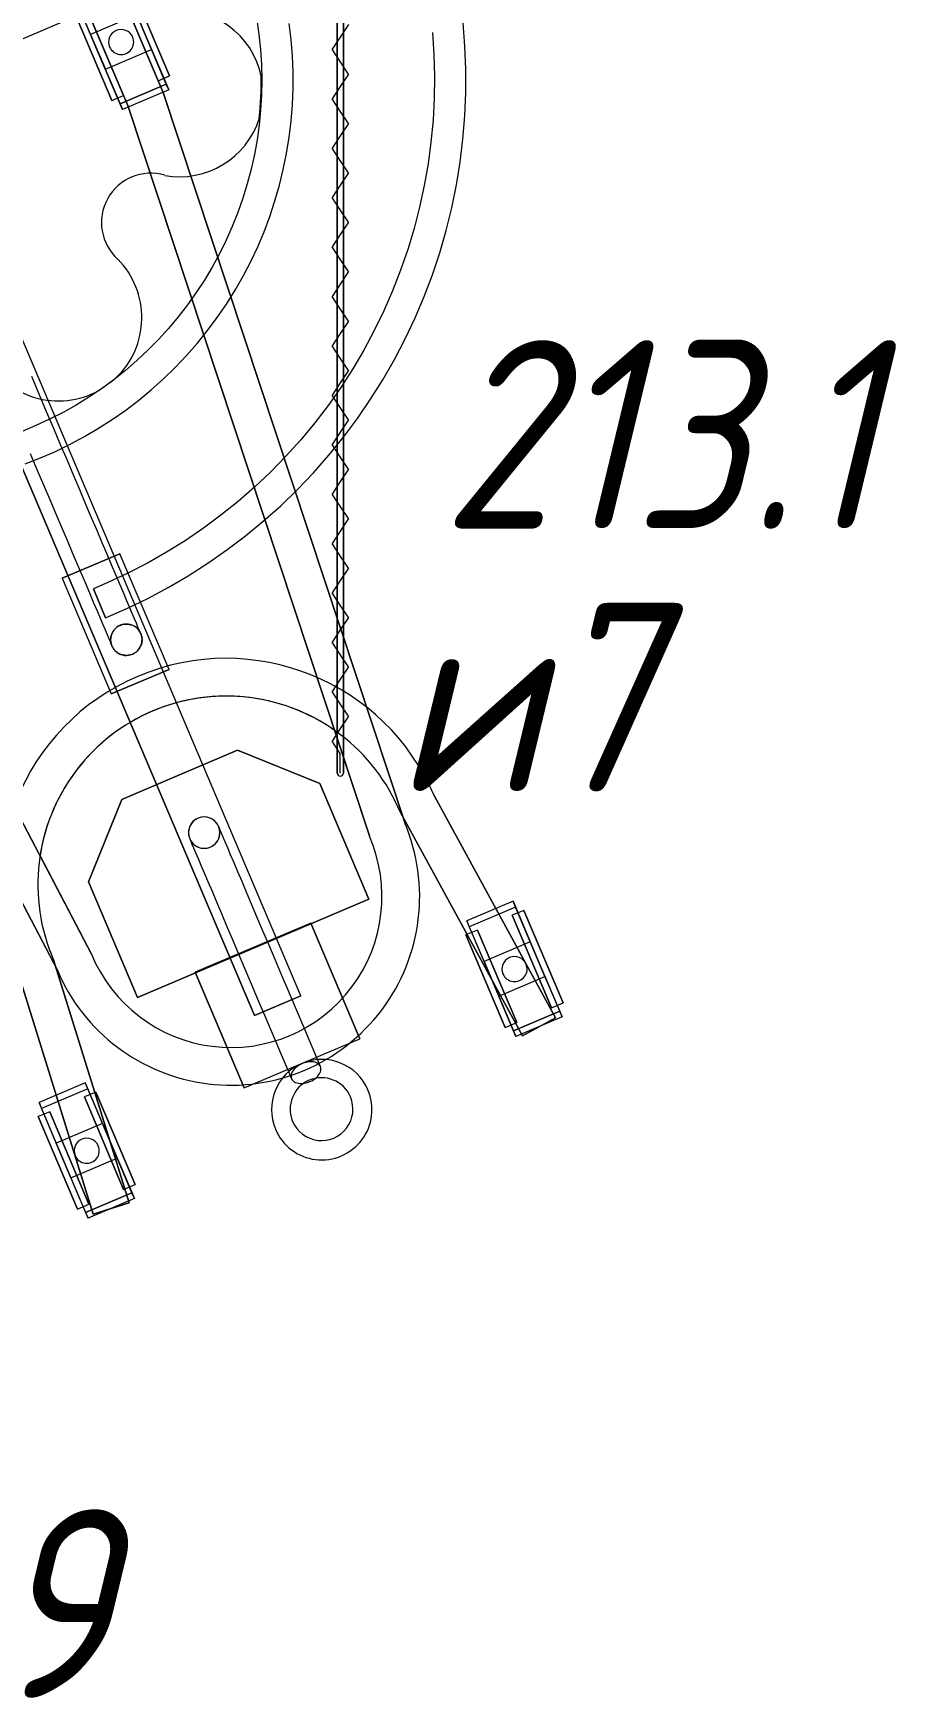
# Model space of a CAD drawing. Header units: millimetres. Extents: x -32954 to 151739, y -65671 to 56243.
# Drawn here: x -11479 to -10791, y -51227 to -49902 of the extents above; entities that cross this region are included whole.
import ezdxf

# ---------------------------------------------------------------- set-up
doc = ezdxf.new("R2010")
doc.units = ezdxf.units.MM
for name, color, linetype, lineweight in [('I-FURN', 7, 'Continuous', 9), ('I-FURN-IDEN', 7, 'Continuous', 9), ('M-EQPM', 7, 'Continuous', 9), ('M-EQPM-IDEN', 7, 'Continuous', 9)]:
    doc.layers.add(name, color=color, linetype=linetype, lineweight=lineweight)
doc.styles.add('GOST Common_I', font='GOST_Common Italic.ttf', dxfattribs={"width": 0.9, "height": 150})

# ---------------------------------------------------------------- blocks, each defined once
blk = doc.blocks.new('213_Светильник медицинский передвижной - Светильник медицинский передвижной Mindray-8000991-О_ТХ_01')
at = {"layer": 'M-EQPM'}
for p, q in [((-200.4, 846.9), (-200.4, 896.9)), ((-200.4, 896.9), (-200.4, 891.9)), ((-200.4, 896.9), (-160.4, 896.9)), ((-200.4, 896.9), (-160.4, 896.9)), ((-200.4, 891.9), (-200.4, 846.9)), ((-160.4, 891.9), (-200.4, 891.9)), ((-200.4, 891.9), (-160.4, 891.9)), ((-165.6, 898.3), (-195.4, 895.4)), ((-195.4, 895.4), (-165.6, 898.3)), ((-195.4, 895.4), (-175.4, 695.4)), ((-175.4, 695.4), (-195.4, 895.4)), ((-165.6, 898.3), (-145.4, 696.8)), ((-145.4, 696.8), (-165.6, 898.3)), ((-160.4, 891.9), (-160.4, 896.9)), ((-160.4, 896.9), (-160.4, 846.9)), ((-160.4, 846.9), (-160.4, 891.9)), ((154.6, 696.8), (174.7, 898.3)), ((174.7, 898.3), (154.6, 696.8)), ((169.6, 846.9), (169.6, 896.9)), ((169.6, 896.9), (169.6, 891.9)), ((169.6, 896.9), (209.6, 896.9)), ((169.6, 896.9), (209.6, 896.9)), ((169.6, 891.9), (169.6, 846.9)), ((169.6, 891.9), (209.6, 891.9)), ((209.6, 891.9), (169.6, 891.9)), ((174.7, 898.3), (204.6, 895.4)), ((204.6, 895.4), (174.7, 898.3)), ((184.6, 695.4), (204.6, 895.4)), ((204.6, 895.4), (184.6, 695.4)), ((209.6, 891.9), (209.6, 896.9)), ((209.6, 896.9), (209.6, 846.9)), ((209.6, 846.9), (209.6, 891.9)), ((-195.4, 886.9), (-205.4, 886.9)), ((-205.4, 806.9), (-205.4, 886.9)), ((-205.4, 886.9), (-205.4, 806.9)), ((-195.4, 806.9), (-195.4, 886.9)), ((-195.4, 886.9), (-195.4, 806.9)), ((-155.4, 886.9), (-165.4, 886.9)), ((-165.4, 806.9), (-165.4, 886.9)), ((-165.4, 886.9), (-165.4, 806.9)), ((-155.4, 806.9), (-155.4, 886.9)), ((-155.4, 886.9), (-155.4, 806.9)), ((174.6, 886.9), (164.6, 886.9)), ((164.6, 806.9), (164.6, 886.9)), ((164.6, 886.9), (164.6, 806.9)), ((174.6, 806.9), (174.6, 886.9)), ((174.6, 886.9), (174.6, 806.9)), ((214.6, 886.9), (204.6, 886.9)), ((204.6, 806.9), (204.6, 886.9)), ((204.6, 886.9), (204.6, 806.9)), ((214.6, 806.9), (214.6, 886.9)), ((214.6, 886.9), (214.6, 806.9)), ((-160.4, 861.9), (-200.4, 861.9)), ((-200.4, 831.9), (-200.4, 861.9)), ((-200.4, 861.9), (-200.4, 831.9)), ((-160.4, 831.9), (-160.4, 861.9)), ((-160.4, 861.9), (-160.4, 831.9)), ((209.6, 861.9), (169.6, 861.9)), ((169.6, 831.9), (169.6, 861.9)), ((169.6, 861.9), (169.6, 831.9)), ((209.6, 831.9), (209.6, 861.9)), ((209.6, 861.9), (209.6, 831.9)), ((54.6, 850), (-45.4, 850)), ((-45.4, 750), (-45.4, 850)), ((-45.4, 850), (-45.4, 750)), ((54.6, 750), (54.6, 850)), ((54.6, 850), (54.6, 750)), ((-200.4, 846.9), (-200.4, 801.9)), ((-200.4, 796.9), (-200.4, 846.9)), ((-160.4, 846.9), (-160.4, 796.9)), ((-160.4, 801.9), (-160.4, 846.9)), ((169.6, 846.9), (169.6, 801.9)), ((169.6, 796.9), (169.6, 846.9)), ((209.6, 846.9), (209.6, 796.9)), ((209.6, 801.9), (209.6, 846.9)), ((-200.4, 831.9), (-160.4, 831.9)), ((169.6, 831.9), (209.6, 831.9)), ((-205.4, 806.9), (-195.4, 806.9)), ((-200.4, 801.9), (-200.4, 796.9)), ((-200.4, 801.9), (-160.4, 801.9)), ((-200.4, 796.9), (-160.4, 796.9)), ((-200.4, 796.9), (-160.4, 796.9)), ((-165.4, 806.9), (-155.4, 806.9)), ((-160.4, 796.9), (-160.4, 801.9)), ((24.6, 800), (-15.4, 800)), ((-15.4, 800), (24.6, 800)), ((-15.4, 800), (-15.4, 0)), ((-15.4, 800), (-15.4, 0)), ((24.6, 800), (24.6, 0)), ((24.6, 0), (24.6, 800)), ((164.6, 806.9), (174.6, 806.9)), ((169.6, 801.9), (169.6, 796.9)), ((169.6, 801.9), (209.6, 801.9)), ((169.6, 796.9), (209.6, 796.9)), ((169.6, 796.9), (209.6, 796.9)), ((204.6, 806.9), (214.6, 806.9)), ((209.6, 796.9), (209.6, 801.9)), ((104.6, 750.5), (-95.4, 750.5)), ((-95.4, 750.5), (-95.4, 650.5)), ((-95.4, 650.5), (-95.4, 750.5)), ((-95.4, 750.5), (104.6, 750.5)), ((-45.4, 750), (54.6, 750)), ((104.6, 650.5), (104.6, 750.5)), ((104.6, 750.5), (104.6, 650.5)), ((-195.4, 95.4), (-145.5, 705.6)), ((-145.5, 705.6), (-195.4, 95.4)), ((-165.4, 94.1), (-115.5, 704.4)), ((-115.5, 704.4), (-165.4, 94.1)), ((-115.5, 704.4), (-122.7, 616)), ((-122.7, 616), (-115.5, 704.4)), ((132.1, 616.4), (125, 704.4)), ((125, 704.4), (132.1, 616.4)), ((125, 704.4), (174.6, 94.1)), ((174.6, 94.1), (125, 704.4)), ((155, 705.6), (204.6, 95.4)), ((204.6, 95.4), (155, 705.6)), ((-95.4, 650.5), (-45.4, 600.5)), ((-45.4, 600.5), (-95.4, 650.5)), ((54.6, 600.5), (104.6, 650.5)), ((104.6, 650.5), (54.6, 600.5)), ((-45.4, 600.5), (4.6, 600.5)), ((4.6, 600.5), (-45.4, 600.5)), ((4.6, 600.5), (54.6, 600.5)), ((54.6, 600.5), (4.6, 600.5)), ((-20.4, 520), (-20.4, 420)), ((29.6, 520), (-20.4, 520)), ((-20.4, 520), (29.6, 520)), ((29.6, 420), (29.6, 520)), ((-10.8, 485), (-10.8, 485)), ((14.2, 485), (14.2, 485)), ((10.1, 462.5), (9.8, 437.5)), ((9.8, 437.5), (10.1, 462.5)), ((29.6, 420), (-20.4, 420)), ((-20.4, 420), (29.6, 420)), ((-200.4, 45.4), (-200.4, 95.4)), ((-200.4, 95.4), (-200.4, 90.4)), ((-200.4, 95.4), (-160.4, 95.4)), ((-200.4, 95.4), (-160.4, 95.4)), ((-195.4, -4.6), (-195.4, 95.4)), ((-195.4, 95.4), (-195.4, -4.6)), ((-165.4, -4.6), (-165.4, 94.1)), ((-165.4, 94.1), (-165.4, -4.6)), ((-160.4, 90.4), (-160.4, 95.4)), ((-160.4, 95.4), (-160.4, 45.4)), ((-195.4, 85.4), (-205.4, 85.4)), ((-205.4, 5.4), (-205.4, 85.4)), ((-205.4, 85.4), (-205.4, 5.4)), ((-200.4, 90.4), (-200.4, 45.4)), ((-160.4, 90.4), (-200.4, 90.4)), ((-200.4, 90.4), (-160.4, 90.4)), ((-195.4, 5.4), (-195.4, 85.4)), ((-195.4, 85.4), (-195.4, 5.4)), ((-155.4, 85.4), (-165.4, 85.4)), ((-165.4, 5.4), (-165.4, 85.4)), ((-165.4, 85.4), (-165.4, 5.4)), ((-160.4, 45.4), (-160.4, 90.4)), ((-155.4, 5.4), (-155.4, 85.4)), ((-155.4, 85.4), (-155.4, 5.4)), ((-160.4, 60.4), (-200.4, 60.4)), ((-200.4, 30.4), (-200.4, 60.4)), ((-200.4, 60.4), (-200.4, 30.4)), ((-160.4, 30.4), (-160.4, 60.4)), ((-160.4, 60.4), (-160.4, 30.4)), ((-160.4, 45.4), (-160.4, -4.6)), ((-160.4, 0.4), (-160.4, 45.4)), ((-200.4, 30.4), (-160.4, 30.4)), ((4.6, 12.5), (-150.4, 12.5))]:
    blk.add_line(p, q, dxfattribs=at)
at = {"layer": 'M-EQPM', "flags": 128}
for points in [[(-7.9, 858), (-7.9, 841.1), (-7.9, 824.7), (-7.9, 809), (-7.9, 793.9), (-7.9, 779.4), (-7.9, 765.6), (-7.9, 752.5), (-7.9, 740.1), (-7.9, 728.5), (-7.9, 717.6), (-7.9, 707.4), (-7.9, 698.1), (-7.9, 689.6), (-7.9, 681.8), (-7.9, 674.9), (-7.9, 668.9), (-7.9, 663.7), (-7.9, 659.3), (-7.9, 655.8), (-7.9, 653.2), (-7.9, 651.5), (-7.9, 650.6), (-7.9, 650.5)], [(17.1, 650.5), (17.1, 651.1), (17.1, 652.7), (17.1, 655.1), (17.1, 658.4), (17.1, 662.5), (17.1, 667.5), (17.1, 673.3), (17.1, 680), (17.1, 687.5), (17.1, 695.9), (17.1, 705), (17.1, 715), (17.1, 725.7), (17.1, 737.1), (17.1, 749.3), (17.1, 762.3), (17.1, 775.9), (17.1, 790.2), (17.1, 805.1), (17.1, 820.7), (17.1, 836.9), (17.1, 853.7), (17.1, 858)], [(-10.8, 485), (-10.8, 485.5), (-10.8, 486), (-10.8, 486.5), (-10.7, 487), (-10.6, 487.5), (-10.5, 488), (-10.4, 488.5), (-10.2, 488.9), (-10, 489.4), (-9.9, 489.9), (-9.7, 490.3), (-9.4, 490.8), (-9.2, 491.2), (-8.9, 491.6), (-8.7, 492.1), (-8.4, 492.5), (-8.1, 492.9), (-7.7, 493.2), (-7.4, 493.6), (-7.1, 494), (-6.7, 494.3), (-6.3, 494.6), (-5.9, 494.9), (-5.5, 495.2), (-5.1, 495.5), (-4.7, 495.8), (-4.2, 496), (-3.8, 496.3), (-3.3, 496.5), (-2.9, 496.7), (-2.4, 496.8), (-1.9, 497), (-1.4, 497.1), (-1, 497.2), (-0.5, 497.3), (0, 497.4), (0.5, 497.4), (1, 497.5), (1.5, 497.5), (1.7, 497.5)], [(1.7, 497.5), (2.2, 497.5), (2.7, 497.5), (3.2, 497.4), (3.6, 497.3), (4.1, 497.3), (4.6, 497.1), (5.1, 497), (5.6, 496.9), (6.1, 496.7), (6.5, 496.5), (7, 496.3), (7.4, 496.1), (7.9, 495.8), (8.3, 495.6), (8.7, 495.3), (9.1, 495), (9.5, 494.7), (9.9, 494.4), (10.3, 494.1), (10.6, 493.7), (11, 493.3), (11.3, 493), (11.6, 492.6), (11.9, 492.2), (12.2, 491.8), (12.4, 491.3), (12.7, 490.9), (12.9, 490.4), (13.1, 490), (13.3, 489.5), (13.5, 489.1), (13.6, 488.6), (13.8, 488.1), (13.9, 487.6), (14, 487.1), (14, 486.6), (14.1, 486.1), (14.1, 485.6), (14.2, 485.1), (14.2, 485)], [(1.7, 472.5), (1.2, 472.5), (0.7, 472.5), (0.2, 472.6), (-0.3, 472.7), (-0.8, 472.7), (-1.3, 472.9), (-1.8, 473), (-2.3, 473.1), (-2.7, 473.3), (-3.2, 473.5), (-3.7, 473.7), (-4.1, 473.9), (-4.6, 474.2), (-5, 474.4), (-5.4, 474.7), (-5.8, 475), (-6.2, 475.3), (-6.6, 475.6), (-7, 475.9), (-7.3, 476.3), (-7.7, 476.7), (-8, 477), (-8.3, 477.4), (-8.6, 477.8), (-8.9, 478.2), (-9.1, 478.7), (-9.4, 479.1), (-9.6, 479.6), (-9.8, 480), (-10, 480.5), (-10.2, 480.9), (-10.3, 481.4), (-10.5, 481.9), (-10.6, 482.4), (-10.7, 482.9), (-10.7, 483.4), (-10.8, 483.9), (-10.8, 484.4), (-10.8, 484.9), (-10.8, 485)], [(-10.8, 485), (-10.8, 484.6), (-10.8, 483.6), (-10.8, 481.8), (-10.8, 479.3), (-10.8, 476), (-10.8, 472.1), (-10.8, 467.5), (-10.8, 462.2), (-10.8, 456.2), (-10.8, 449.5), (-10.8, 442.1), (-10.8, 434.1), (-10.8, 425.5), (-10.8, 416.3), (-10.8, 406.4), (-10.8, 395.9), (-10.8, 384.9), (-10.8, 373.3), (-10.8, 361.2), (-10.8, 348.5), (-10.8, 335.4), (-10.8, 321.7), (-10.8, 307.6), (-10.8, 293.1), (-10.8, 278.1), (-10.8, 262.8)], [(14.2, 485), (14.1, 484.5), (14.1, 484), (14.1, 483.5), (14, 483), (13.9, 482.5), (13.8, 482), (13.7, 481.5), (13.5, 481.1), (13.4, 480.6), (13.2, 480.1), (13, 479.7), (12.7, 479.2), (12.5, 478.8), (12.2, 478.4), (12, 477.9), (11.7, 477.5), (11.4, 477.1), (11.1, 476.8), (10.7, 476.4), (10.4, 476), (10, 475.7), (9.6, 475.4), (9.2, 475.1), (8.8, 474.8), (8.4, 474.5), (8, 474.2), (7.5, 474), (7.1, 473.7), (6.6, 473.5), (6.2, 473.3), (5.7, 473.2), (5.2, 473), (4.8, 472.9), (4.3, 472.8), (3.8, 472.7), (3.3, 472.6), (2.8, 472.6), (2.3, 472.5), (1.8, 472.5), (1.7, 472.5)], [(14.2, 318.7), (14.2, 332.4), (14.2, 345.7), (14.2, 358.5), (14.2, 370.7), (14.2, 382.4), (14.2, 393.6), (14.2, 404.2), (14.2, 414.2), (14.2, 423.6), (14.2, 432.3), (14.2, 440.5), (14.2, 447.9), (14.2, 454.8), (14.2, 460.9), (14.2, 466.4), (14.2, 471.2), (14.2, 475.2), (14.2, 478.6), (14.2, 481.3), (14.2, 483.2), (14.2, 484.5), (14.2, 485), (14.2, 485)], [(10.1, 462.5), (-8.4, 462.3), (-26.9, 461.4), (-45.3, 459.8), (-63.6, 457.4), (-81.9, 454.3), (-100, 450.5), (-117.9, 446), (-135.6, 440.7), (-153.1, 434.8), (-170.4, 428.1), (-187.4, 420.8), (-204.1, 412.8), (-220.4, 404.1), (-236.4, 394.8), (-252, 384.8), (-267.2, 374.3), (-281.9, 363.1), (-296.2, 351.3), (-310, 339), (-323.3, 326.2), (-336.1, 312.8), (-348.3, 298.9), (-360, 284.6), (-371.1, 269.8), (-381.6, 254.5), (-391.4, 238.9), (-400.7, 222.9), (-409.3, 206.5), (-417.2, 189.8), (-424.5, 172.7), (-431, 155.5), (-436.9, 137.9)], [(-411.5, 135.3), (-405.7, 151.8), (-399.3, 168.1), (-392.3, 184.1), (-384.6, 199.8), (-376.3, 215.2), (-367.4, 230.3), (-357.9, 245), (-347.8, 259.3), (-337.2, 273.2), (-326, 286.6), (-314.2, 299.6), (-302, 312.1), (-289.3, 324.1), (-276.1, 335.6), (-262.4, 346.6), (-248.4, 357), (-233.9, 366.8), (-219, 376), (-203.8, 384.7), (-188.3, 392.7), (-172.4, 400.1), (-156.3, 406.9), (-139.9, 413), (-123.2, 418.4), (-106.4, 423.2), (-89.4, 427.3), (-72.2, 430.7), (-54.9, 433.4), (-37.6, 435.5), (-20.1, 436.8), (-2.6, 437.4), (9.8, 437.5)], [(21.1, 324.6), (8.1, 325), (-4.9, 324.9), (-17.9, 324.2), (-30.8, 323.1), (-43.7, 321.4), (-56.5, 319.2), (-69.3, 316.5), (-81.9, 313.3), (-94.3, 309.6), (-106.6, 305.4), (-118.7, 300.7), (-130.7, 295.5), (-142.4, 289.9), (-153.9, 283.8), (-165.1, 277.2), (-176, 270.2), (-186.7, 262.8), (-197, 254.9), (-207.1, 246.6), (-216.8, 238), (-226.1, 228.9), (-235.1, 219.5), (-243.7, 209.8), (-251.9, 199.7), (-259.6, 189.3), (-267, 178.5), (-273.9, 167.5), (-280.4, 156.3), (-286.4, 144.7), (-292, 133), (-297, 121), (-301.6, 108.9), (-305.8, 96.5), (-309.4, 84.1)], [(-286.8, 71.3), (-283.7, 82.9), (-280.2, 94.4), (-276.2, 105.7), (-271.7, 116.8), (-266.8, 127.8), (-261.5, 138.5), (-255.8, 149.1), (-249.6, 159.4), (-243, 169.4), (-236.1, 179.2), (-228.7, 188.6), (-221, 197.8), (-212.9, 206.7), (-204.4, 215.2), (-195.7, 223.4), (-186.6, 231.2), (-177.2, 238.7), (-167.5, 245.8), (-157.5, 252.4), (-147.3, 258.7), (-136.8, 264.6), (-126.1, 270), (-115.2, 275), (-104.1, 279.6), (-92.9, 283.7), (-81.4, 287.4), (-69.9, 290.6), (-58.2, 293.4), (-46.4, 295.6), (-34.5, 297.4), (-22.6, 298.8), (-10.7, 299.6), (1.3, 300), (13.3, 299.9)]]:
    blk.add_lwpolyline(points, dxfattribs=at)
at = {"layer": 'M-EQPM'}
for centre, radius, start, end in [((4.6, 890), 40, 360, 180), ((4.6, 890), 40, 0, 180), ((4.6, 890), 40, 360, 180), ((4.6, 890), 40, 0, 180), ((4.6, 889.6), 25, 360, 180), ((4.6, 889.6), 25, 0, 180), ((4.6, 890), 40, 180, 360), ((4.6, 890), 40, 180, 360), ((4.6, 890), 40, 180, 360), ((4.6, 890), 40, 180, 360), ((4.6, 889.6), 25, 180, 360), ((4.6, 889.6), 25, 180, 360), ((-180.4, 847), 10, 0, 180), ((-180.4, 847), 10, 0, 180), ((4.8, 705.6), 150.2, 0, 180), ((4.8, 705.6), 150.2, 360, 180), ((189.6, 847), 10, 360, 180), ((189.6, 847), 10, 0, 180), ((-180.4, 847), 10, 180, 360), ((-180.4, 847), 10, 180, 0), ((189.6, 847), 10, 180, 0), ((189.6, 847), 10, 180, 0), ((4.8, 705.6), 120.2, 359.4521, 180.5518), ((4.8, 705.6), 120.2, 359.4521, 180.5518), ((4.8, 705.6), 120.2, 359.4521, 180.5518), ((4.8, 705.6), 120.2, 359.4521, 180.5518), ((4.6, 695.4), 180, 180, 360), ((4.6, 695.4), 180, 180, 360), ((4.6, 695.4), 150, 179.4544, 0.5456), ((4.6, 695.4), 150, 179.4544, 0.5456), ((4.6, 650.5), 12.5, 90, 270), ((4.6, 650.5), 12.5, 270, 90), ((4.6, 695.4), 150, 211.9477, 328.245), ((4.6, 695.4), 150, 211.9477, 328.245), ((5.1, 0), 300, 101.6899, 104.9215), ((5.1, 0), 300, 101.6899, 104.9215), ((-48.8, 227.9), 66.3, 4.3886, 95.9707), ((-48.8, 227.9), 66.3, 4.3886, 95.9707), ((-48.8, 227.9), 66.3, 110.6407, 201.3314), ((-48.8, 227.9), 66.3, 110.6407, 201.3314), ((-146, 187), 39.3, 230.5979, 25.2951), ((-146, 187), 39.3, 230.5979, 25.2951), ((-207.4, 101.4), 66.3, 56.5971, 139.8506), ((-207.4, 101.4), 66.3, 56.5971, 139.8506), ((5.1, 0), 300, 151.2958, 157.6985), ((5.1, 0), 300, 151.2958, 157.6985), ((-207.4, 101.4), 66.3, 169.1438, 252.7714), ((-207.4, 101.4), 66.3, 169.1438, 252.7714), ((-180.4, 45.5), 10, 0, 180), ((-180.4, 45.5), 10, 0, 180), ((-180.4, 45.5), 10, 180, 360), ((-180.4, 45.5), 10, 180, 360)]:
    blk.add_arc(centre, radius, start, end, dxfattribs=at)
for centre, major_axis, ratio, start_param, end_param in [((4.6, 858), (12.5, 0), 0.621734, 1.570796, 4.712389), ((4.6, 858), (12.5, 0), 0.621734, 4.712389, 7.853982), ((4.6, 650.5), (-12.5, 0), 0.999952, 4.712389, 7.853982), ((4.6, 650.5), (-12.5, 0), 0.999952, 1.570796, 4.712389), ((1.7, 485), (12.5, 0), 0.999928, 1.570796, 4.712389), ((1.7, 485), (-12.5, 0), 0.999928, 1.570796, 4.712389)]:
    blk.add_ellipse(centre, major_axis=major_axis, ratio=ratio, start_param=start_param, end_param=end_param, dxfattribs=at)
blk = doc.blocks.new('Штора для палат - Штора для палат-10213123-О_ТХ_01')
at = {"color": 1}
for p, q in [((-707.7, 2.5), (-692, 2.5)), ((-692, 2.5), (-682.2, 8.9)), ((-672.3, 2.5), (-682.2, 8.9)), ((-662.5, -3.9), (-672.3, 2.5)), ((-662.5, -3.9), (-652.7, 2.5)), ((-652.7, 2.5), (-642.8, 8.9)), ((-633, 2.5), (-642.8, 8.9)), ((-623.2, -3.9), (-633, 2.5)), ((-623.2, -3.9), (-613.3, 2.5)), ((-613.3, 2.5), (-603.5, 8.9)), ((-593.7, 2.5), (-603.5, 8.9)), ((-583.9, -3.9), (-593.7, 2.5)), ((-583.9, -3.9), (-574, 2.5)), ((-574, 2.5), (-564.2, 8.9)), ((-554.4, 2.5), (-564.2, 8.9)), ((-544.5, -3.9), (-554.4, 2.5)), ((-544.5, -3.9), (-534.7, 2.5)), ((-534.7, 2.5), (-524.9, 8.9)), ((-515.1, 2.5), (-524.9, 8.9)), ((-505.2, -3.9), (-515.1, 2.5)), ((-505.2, -3.9), (-495.4, 2.5)), ((-495.4, 2.5), (-485.6, 8.9)), ((-475.7, 2.5), (-485.6, 8.9)), ((-465.9, -3.9), (-475.7, 2.5)), ((-465.9, -3.9), (-456.1, 2.5)), ((-456.1, 2.5), (-446.2, 8.9)), ((-436.4, 2.5), (-446.2, 8.9)), ((-426.6, -3.9), (-436.4, 2.5)), ((-426.6, -3.9), (-416.8, 2.5)), ((-416.8, 2.5), (-406.9, 8.9)), ((-397.1, 2.5), (-406.9, 8.9)), ((-387.3, -3.9), (-397.1, 2.5)), ((-387.3, -3.9), (-377.4, 2.5)), ((-377.4, 2.5), (-367.6, 8.9)), ((-357.8, 2.5), (-367.6, 8.9)), ((-348, -3.9), (-357.8, 2.5)), ((-348, -3.9), (-338.1, 2.5)), ((-338.1, 2.5), (-328.3, 8.9)), ((-318.5, 2.5), (-328.3, 8.9)), ((-308.6, -3.9), (-318.5, 2.5)), ((-308.6, -3.9), (-298.8, 2.5)), ((-298.8, 2.5), (-289, 8.9)), ((-279.1, 2.5), (-289, 8.9)), ((-269.3, -3.9), (-279.1, 2.5)), ((-269.3, -3.9), (-259.5, 2.5)), ((-259.5, 2.5), (-249.7, 8.9)), ((-239.8, 2.5), (-249.7, 8.9)), ((-230, -3.9), (-239.8, 2.5)), ((-230, -3.9), (-220.2, 2.5)), ((-220.2, 2.5), (-210.3, 8.9)), ((-200.5, 2.5), (-210.3, 8.9)), ((-190.7, -3.9), (-200.5, 2.5)), ((-190.7, -3.9), (-180.9, 2.5)), ((-180.9, 2.5), (-171, 8.9)), ((-161.2, 2.5), (-171, 8.9)), ((-151.4, -3.9), (-161.2, 2.5)), ((-151.4, -3.9), (-141.5, 2.5)), ((-141.5, 2.5), (-131.7, 8.9)), ((-121.9, 2.5), (-131.7, 8.9)), ((-112, -3.9), (-121.9, 2.5))]:
    blk.add_line(p, q, dxfattribs=at)
at = {"layer": 'I-FURN'}
for p, q in [((907.3, 5), (-707.7, 5)), ((-707.7, 5), (907.3, 5)), ((-707.7, 0), (897.3, 0)), ((907.3, 0), (-707.7, 0))]:
    blk.add_line(p, q, dxfattribs=at)
blk.add_arc((-707.7, 2.5), 2.5, 90, 270, dxfattribs=at)
blk.add_arc((-707.7, 2.5), 2.5, 90, 270, dxfattribs=at)

msp = doc.modelspace()

# ---------------------------------------------------------------- block references
at = {"layer": 'I-FURN', "rotation": 90}
msp.add_blockref('Штора для палат - Штора для палат-10213123-О_ТХ_01', (-11232.2, -49783.1), dxfattribs=at)
at = {"layer": 'M-EQPM', "rotation": 202.999999999997}
msp.add_blockref('213_Светильник медицинский передвижной - Светильник медицинский передвижной Mindray-8000991-О_ТХ_01', (-11593, -49937.6), dxfattribs=at)

# ---------------------------------------------------------------- texts
at = {"layer": 'I-FURN-IDEN', "insert": (-11190.7, -50355.3), "char_height": 150, "width": 382.405, "attachment_point": 1, "style": 'GOST Common_I'}
msp.add_mtext('и7', dxfattribs=at)
at = {"layer": 'M-EQPM-IDEN', "char_height": 150, "attachment_point": 1, "style": 'GOST Common_I'}
for s, insert, width in [('213.1', (-11154.1, -50146.3), 331.899), ('19', (-11577.6, -51076.7), 209.24)]:
    msp.add_mtext(s, dxfattribs=dict(at, insert=insert, width=width))

doc.saveas('drawing.dxf')
